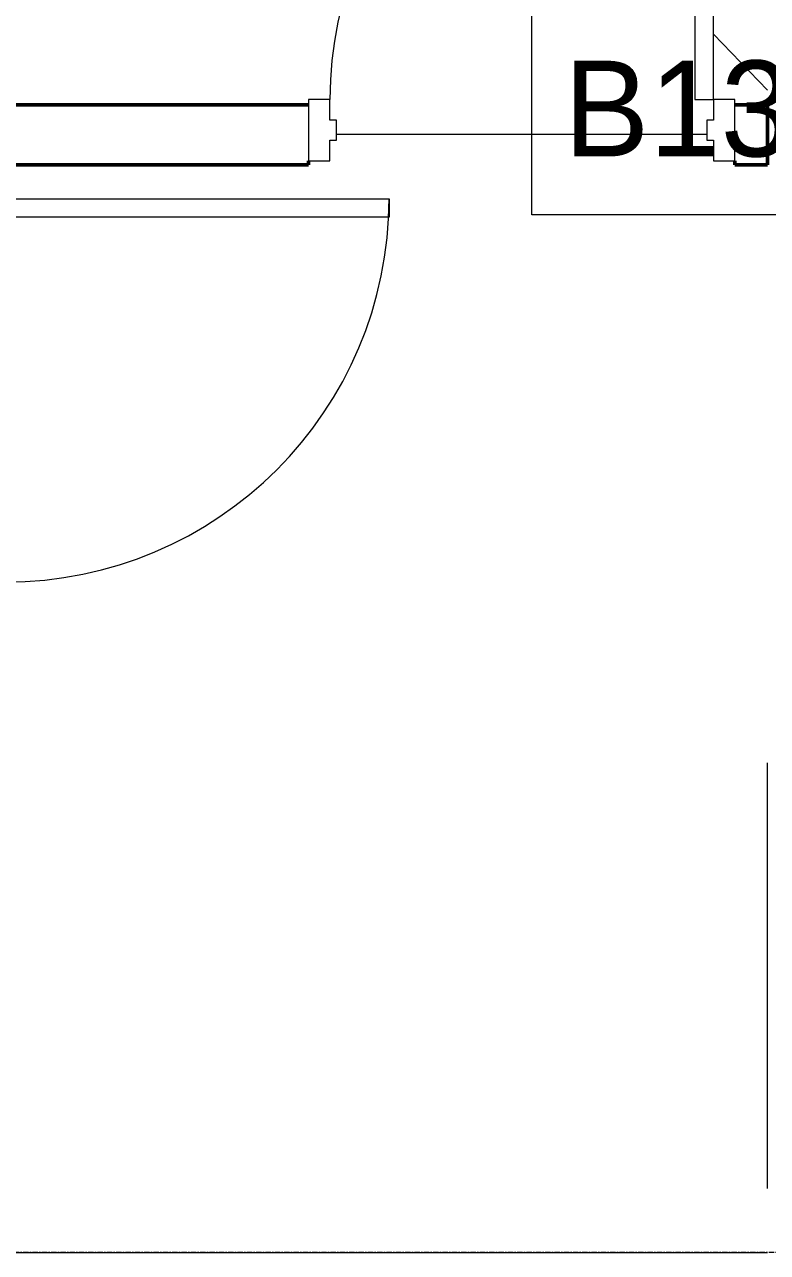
# Model space of a CAD drawing. Header units: inches. Extents: x -4235 to -464, y 9767 to 12463.
# Drawn here: x -2710.1 to -2640.3, y 11847.2 to 11962.5 of the extents above; entities that cross this region are included whole.
import ezdxf

# ---------------------------------------------------------------- set-up
doc = ezdxf.new("R2010")
doc.units = ezdxf.units.IN
doc.header["$MEASUREMENT"] = 0
doc.linetypes.add('Grid Line 1_2_', pattern=[0.875, 0.5, -0.125, 0.125, -0.125])
for name, color, linetype, lineweight in [('0-1', 7, 'Continuous', 5), ('0-3', 90, 'Continuous', 20), ('A-AREA-IDEN', 2, 'Continuous', 9), ('A-DOOR-1', 90, 'Continuous', 20), ('A-DOOR-2', 7, 'Continuous', 9), ('A-DOOR-FRAM-1', 90, 'Continuous', 20), ('A-FLOR-4', 192, 'Continuous', 9), ('A-FLOR-5', 254, 'Continuous', 13), ('S-FNDN-2', 250, 'Continuous', 50), ('S-GRID-1', 1, 'Grid Line 1_2_', 9)]:
    doc.layers.add(name, color=color, linetype=linetype, lineweight=lineweight)
doc.styles.add('Century Gothic', font='ufonts.com_century-gothic.ttf', dxfattribs={"height": 9})

# ---------------------------------------------------------------- blocks, each defined once
blk = doc.blocks.new('HOLLOW METAL - COMMON_3-0 x 7-0 - HM DOOR-2191986-BACKGROUND - BASEMENT')
at = {"layer": 'A-DOOR-1'}
for p, q in [((18, 39.5625), (16.25, 39.5625)), ((16.25, 39.5625), (16.25, 3.5625)), ((18, 3.5625), (18, 39.5625)), ((16.25, 3.5625), (18, 3.5625))]:
    blk.add_line(p, q, dxfattribs=at)
at = {"layer": 'A-DOOR-2'}
blk.add_arc((18, 3.5625), 36, 90, 180, dxfattribs=at)
at = {"layer": 'A-DOOR-FRAM-1'}
for p, q in [((-18, 3.5625), (-20, 3.5625)), ((-20, 3.5625), (-20, -2.1875)), ((-18, 1.625), (-18, 3.5625)), ((18, 3.5625), (18, 1.625)), ((20, 3.5625), (18, 3.5625)), ((20, -2.1875), (20, 3.5625)), ((-17.375, 1.625), (-18, 1.625)), ((-17.375, -0.25), (-17.375, 1.625)), ((18, 1.625), (17.375, 1.625)), ((17.375, 1.625), (17.375, -0.25)), ((-18, -2.1875), (-18, -0.25)), ((-18, -0.25), (-17.375, -0.25)), ((17.375, -0.25), (18, -0.25)), ((18, -0.25), (18, -2.1875)), ((-20, -2.1875), (-18, -2.1875)), ((18, -2.1875), (20, -2.1875))]:
    blk.add_line(p, q, dxfattribs=at)
blk = doc.blocks.new('HOLLOW METAL - COMMON_3-0 x 7-0 - WD DOOR-2211292-BACKGROUND - BASEMENT')
at = {"layer": 'A-DOOR-1'}
for p, q in [((16.25, -3.125), (18, -3.125)), ((16.25, -39.125), (16.25, -3.125)), ((18, -3.125), (18, -39.125)), ((18, -39.125), (16.25, -39.125))]:
    blk.add_line(p, q, dxfattribs=at)
at = {"layer": 'A-DOOR-2'}
blk.add_arc((18, -3.125), 36, 180, 270, dxfattribs=at)
at = {"layer": 'A-DOOR-FRAM-1'}
for p, q in [((-20, 2.625), (-18, 2.625)), ((-20, -3.125), (-20, 2.625)), ((-18, 2.625), (-18, 0.6875)), ((18, 2.625), (20, 2.625)), ((18, 0.6875), (18, 2.625)), ((20, 2.625), (20, -3.125)), ((-18, 0.6875), (-17.375, 0.6875)), ((-17.375, 0.6875), (-17.375, -1.1875)), ((17.375, 0.6875), (18, 0.6875)), ((17.375, -1.1875), (17.375, 0.6875)), ((-18, -1.1875), (-18, -3.125)), ((-17.375, -1.1875), (-18, -1.1875)), ((18, -1.1875), (17.375, -1.1875)), ((18, -3.125), (18, -1.1875)), ((-18, -3.125), (-20, -3.125)), ((20, -3.125), (18, -3.125))]:
    blk.add_line(p, q, dxfattribs=at)
blk = doc.blocks.new('CTR - 1st Phase - Common Walls_rvt-1-BACKGROUND - BASEMENT')
at = {"layer": 'S-FNDN-2'}
for p, q in [((-2683.39, 11954.98), (-2749.54, 11954.98)), ((-2640.32, 11954.98), (-2643.39, 11954.98)), ((-2640.32, 11949.35), (-2640.32, 11954.98)), ((-2712.35, 11949.35), (-2683.39, 11949.35)), ((-2683.39, 11949.35), (-2683.39, 11949.73)), ((-2643.39, 11949.73), (-2643.39, 11949.35)), ((-2643.39, 11949.35), (-2640.32, 11949.35))]:
    blk.add_line(p, q, dxfattribs=at)
at = {"layer": '0-3'}
blk.add_blockref('HOLLOW METAL - COMMON_3-0 x 7-0 - HM DOOR-2191986-BACKGROUND - BASEMENT', (-2663.39, 11951.91), dxfattribs=at)
at = {"layer": '0-3', "rotation": 89.99999999999991}
blk.add_blockref('HOLLOW METAL - COMMON_3-0 x 7-0 - WD DOOR-2211292-BACKGROUND - BASEMENT', (-2714.97, 11928.16), dxfattribs=at)

msp = doc.modelspace()

# ---------------------------------------------------------------- linework, layer by layer
at = {"layer": 'A-AREA-IDEN', "flags": 128}
msp.add_lwpolyline([(-2662.44, 11966.13), (-2577.67, 11966.13), (-2577.67, 11944.63), (-2662.44, 11944.63)], close=True, dxfattribs=at)
at = {"layer": 'A-FLOR-4'}
msp.add_line((-2640.32, 11853.19), (-2640.32, 11893.19), dxfattribs=at)
at = {"layer": 'A-FLOR-5'}
for p, q in [((-2640.32, 11956.35), (-2645.39, 11961.61)), ((-2646.01, 11952.19), (-2680.76, 11952.19)), ((-2712.35, 11847.19), (-2640.32, 11847.19))]:
    msp.add_line(p, q, dxfattribs=at)
at = {"layer": 'S-GRID-1'}
msp.add_line((-464.45, 11847.19), (-4185.7, 11847.19), dxfattribs=at)

# ---------------------------------------------------------------- block references
at = {"layer": '0-1'}
msp.add_blockref('CTR - 1st Phase - Common Walls_rvt-1-BACKGROUND - BASEMENT', (0, 0), dxfattribs=at)

# ---------------------------------------------------------------- texts
at = {"layer": 'A-AREA-IDEN', "insert": (-2659.44, 11959.13), "char_height": 9, "width": 95.142, "attachment_point": 1, "style": 'Century Gothic'}
msp.add_mtext('B13 - (159 SF)', dxfattribs=at)

doc.saveas('drawing.dxf')
